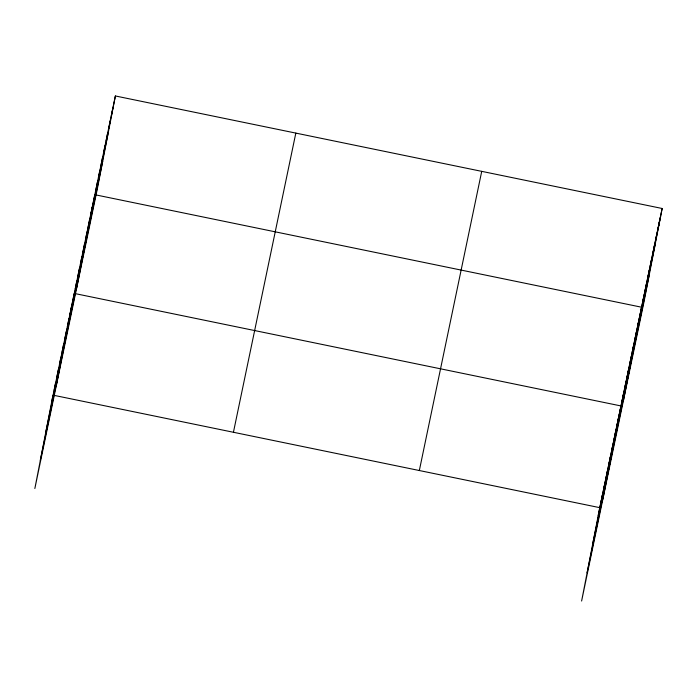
<?xml version="1.0" encoding="UTF-8"?>
<svg xmlns="http://www.w3.org/2000/svg" width="697" height="697" viewBox="0 0 697 697"><rect width="100%" height="100%" fill="white"/><g stroke="black" fill="none" stroke-linecap="round" stroke-linejoin="round"><path stroke-width="1.05" d="M52.998 395.138L34.85 488.519L97.24 189.34L115.388 95.968L662.15 208.481L644.002 301.862L581.612 601.032L599.76 507.66L662.15 208.481M54.122 390.303L55.655 382.426M56.771 377.591L58.304 369.706M59.419 364.88L60.953 356.995M62.077 352.159L63.61 344.283M64.725 339.448L66.259 331.563M67.374 326.727L68.907 318.851M70.031 314.016L71.564 306.14M56.065 386.8L74.213 293.42L620.975 405.942L602.827 499.313M75.259 288.959L76.783 281.083M77.829 276.622L79.362 268.737M80.399 264.276L81.932 256.4M82.978 251.939L84.503 244.055M85.548 239.594L87.081 231.718M88.118 227.257L89.652 219.372M90.697 214.911L92.231 207.035M76.653 288.07L94.801 194.69M95.846 190.229L97.371 182.353M98.416 177.892L99.95 170.007M100.987 165.546L102.52 157.67M103.565 153.209L105.099 145.333M106.136 140.872L107.669 132.988M108.715 128.527L110.239 120.651M111.285 116.19L112.818 108.305M600.884 502.825L602.408 494.94M603.532 490.113L605.066 482.228M606.181 477.393L607.714 469.517M608.838 464.681L610.363 456.796M611.487 451.961L613.02 444.085M614.135 439.249L615.669 431.373M616.793 426.538L618.326 418.653M622.012 401.481L623.545 393.596M624.59 389.135L626.124 381.259M627.161 376.798L628.694 368.913M629.739 364.453L631.264 356.576M632.31 352.116L633.843 344.231M634.88 339.77L636.413 331.894M637.459 327.433L638.992 319.557M623.414 400.583L641.562 307.211L95.794 194.899M642.599 302.751L644.133 294.875M645.178 290.414L646.711 282.529M647.748 278.068L649.282 270.192M650.327 265.731L651.852 257.846M652.897 253.386L654.431 245.51M655.468 241.049L657.001 233.164M658.046 228.703L659.58 220.827M51.465 403.023L115.388 95.968M45.985 431.234L108.375 132.055M40.33 460.299L102.72 161.129M233.434 432.271L295.824 133.101M419.333 470.527L481.723 171.357M598.226 515.536L660.617 216.366M592.746 543.756L655.136 244.577M587.092 572.821L649.482 273.642M53.991 395.347L599.76 507.66"/></g></svg>
